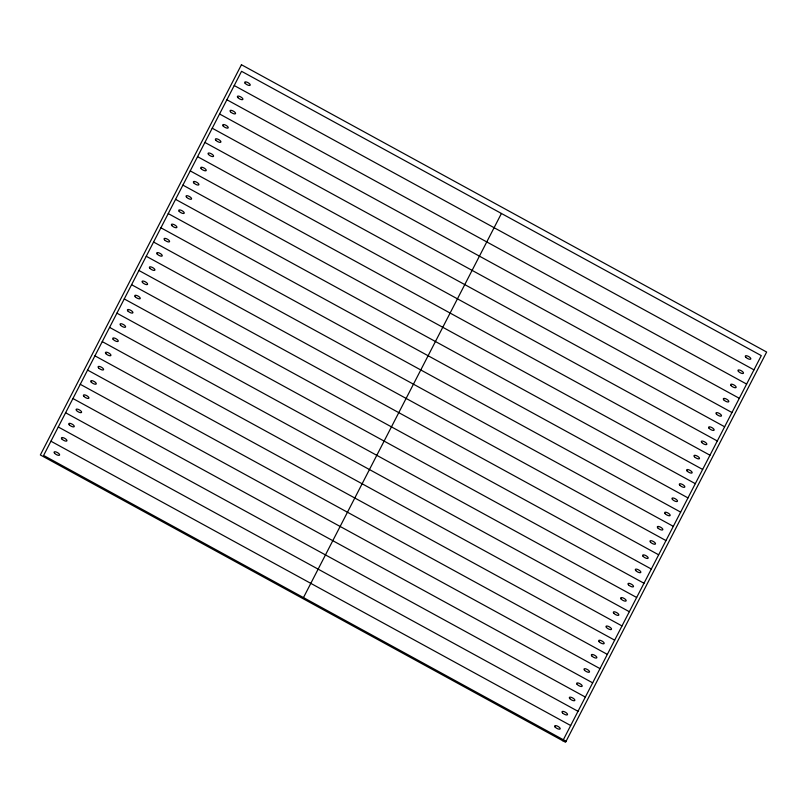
<?xml version="1.0" encoding="UTF-8"?>
<svg xmlns="http://www.w3.org/2000/svg" width="807" height="807" viewBox="0 0 807 807"><rect width="100%" height="100%" fill="white"/><g stroke="black" fill="none" stroke-linecap="round" stroke-linejoin="round"><path stroke-width="1.21" d="M303.472 597.594L501.429 213.472M562.822 740.765L761.294 355.625L241.555 71.309L43.608 455.441L566.08 741.25M234.232 85.542L753.96 369.848M226.898 99.765L746.636 384.082M219.565 113.989L739.303 398.305M212.231 128.222L731.969 412.528M204.907 142.446L724.636 426.762M197.574 156.679L717.312 440.985M190.24 170.902L709.978 455.219M182.907 185.126L702.645 469.442M175.573 199.359L695.311 483.665M168.249 213.583L687.978 497.899M160.916 227.806L680.654 512.122M153.582 242.039L673.32 526.346M146.249 256.263L665.987 540.579M138.915 270.486L658.653 554.802M131.591 284.72L651.32 569.026M124.258 298.943L643.996 583.259M116.924 313.166L636.662 597.483M109.591 327.4L629.329 611.706M102.257 341.623L621.995 625.939M94.933 355.847L614.662 640.163M87.6 370.08L607.338 654.386M80.266 384.303L600.005 668.62M72.933 398.527L592.671 682.843M65.599 412.76L585.337 697.066M58.275 426.984L578.004 711.3M50.942 441.217L570.68 725.523M241.444 64.731L40.35 454.956L565.556 742.269L766.65 352.044L241.444 64.731M562.469 712.833A3.117 1.14 28.9 0 0 567.271 714.881A3.117 1.14 28.9 0 0 564.567 711.804A3.117 1.14 28.9 0 0 562.469 712.833M245.167 83.323A3.117 1.14 28.9 0 0 249.978 85.371A3.117 1.14 28.9 0 0 247.265 82.294A3.117 1.14 28.9 0 0 245.167 83.323M745.749 357.158A3.117 1.14 28.9 0 0 750.56 359.206A3.117 1.14 28.9 0 0 747.857 356.129A3.117 1.14 28.9 0 0 745.749 357.158M555.135 727.067A3.117 1.14 28.9 0 0 559.947 729.114A3.117 1.14 28.9 0 0 557.234 726.028A3.117 1.14 28.9 0 0 555.135 727.067M61.877 438.998A3.117 1.14 28.9 0 0 66.688 441.046A3.117 1.14 28.9 0 0 63.975 437.969A3.117 1.14 28.9 0 0 61.877 438.998M569.792 698.61A3.117 1.14 28.9 0 0 574.604 700.658A3.117 1.14 28.9 0 0 571.901 697.581A3.117 1.14 28.9 0 0 569.792 698.61M69.21 424.775A3.117 1.14 28.9 0 0 74.022 426.822A3.117 1.14 28.9 0 0 71.309 423.746A3.117 1.14 28.9 0 0 69.21 424.775M577.126 684.376A3.117 1.14 28.9 0 0 581.938 686.424A3.117 1.14 28.9 0 0 579.234 683.347A3.117 1.14 28.9 0 0 577.126 684.376M731.092 385.615A3.117 1.14 28.9 0 0 735.903 387.663A3.117 1.14 28.9 0 0 733.19 384.586A3.117 1.14 28.9 0 0 731.092 385.615M230.499 111.78A3.117 1.14 28.9 0 0 235.311 113.827A3.117 1.14 28.9 0 0 232.608 110.751A3.117 1.14 28.9 0 0 230.499 111.78M584.46 670.153A3.117 1.14 28.9 0 0 589.271 672.201A3.117 1.14 28.9 0 0 586.558 669.124A3.117 1.14 28.9 0 0 584.46 670.153M83.867 396.318A3.117 1.14 28.9 0 0 88.679 398.365A3.117 1.14 28.9 0 0 85.976 395.289A3.117 1.14 28.9 0 0 83.867 396.318M76.544 410.541A3.117 1.14 28.9 0 0 81.346 412.589A3.117 1.14 28.9 0 0 78.642 409.512A3.117 1.14 28.9 0 0 76.544 410.541M599.117 641.696A3.117 1.14 28.9 0 0 603.929 643.744A3.117 1.14 28.9 0 0 601.225 640.667A3.117 1.14 28.9 0 0 599.117 641.696M98.535 367.861A3.117 1.14 28.9 0 0 103.346 369.909A3.117 1.14 28.9 0 0 100.633 366.832A3.117 1.14 28.9 0 0 98.535 367.861M54.543 453.221A3.117 1.14 28.9 0 0 59.355 455.269A3.117 1.14 28.9 0 0 56.651 452.192A3.117 1.14 28.9 0 0 54.543 453.221M606.45 627.473A3.117 1.14 28.9 0 0 611.262 629.521A3.117 1.14 28.9 0 0 608.559 626.444A3.117 1.14 28.9 0 0 606.45 627.473M591.793 655.93A3.117 1.14 28.9 0 0 596.605 657.977A3.117 1.14 28.9 0 0 593.891 654.901A3.117 1.14 28.9 0 0 591.793 655.93M105.868 353.637A3.117 1.14 28.9 0 0 110.68 355.685A3.117 1.14 28.9 0 0 107.967 352.609A3.117 1.14 28.9 0 0 105.868 353.637M91.201 382.084A3.117 1.14 28.9 0 0 96.013 384.142A3.117 1.14 28.9 0 0 93.309 381.055A3.117 1.14 28.9 0 0 91.201 382.084M621.118 599.016A3.117 1.14 28.9 0 0 625.929 601.064A3.117 1.14 28.9 0 0 623.216 597.987A3.117 1.14 28.9 0 0 621.118 599.016M120.525 325.181A3.117 1.14 28.9 0 0 125.337 327.228A3.117 1.14 28.9 0 0 122.634 324.152A3.117 1.14 28.9 0 0 120.525 325.181M113.192 339.404A3.117 1.14 28.9 0 0 118.004 341.452A3.117 1.14 28.9 0 0 115.3 338.375A3.117 1.14 28.9 0 0 113.192 339.404M613.784 613.249A3.117 1.14 28.9 0 0 618.596 615.297A3.117 1.14 28.9 0 0 615.882 612.22A3.117 1.14 28.9 0 0 613.784 613.249M635.775 570.569A3.117 1.14 28.9 0 0 640.587 572.617A3.117 1.14 28.9 0 0 637.883 569.54A3.117 1.14 28.9 0 0 635.775 570.569M135.193 296.724A3.117 1.14 28.9 0 0 140.004 298.772A3.117 1.14 28.9 0 0 137.291 295.695A3.117 1.14 28.9 0 0 135.193 296.724M694.434 456.752A3.117 1.14 28.9 0 0 699.245 458.8A3.117 1.14 28.9 0 0 696.532 455.723A3.117 1.14 28.9 0 0 694.434 456.752M657.776 527.889A3.117 1.14 28.9 0 0 662.587 529.937A3.117 1.14 28.9 0 0 659.874 526.86A3.117 1.14 28.9 0 0 657.776 527.889M157.183 254.044A3.117 1.14 28.9 0 0 161.995 256.091A3.117 1.14 28.9 0 0 159.292 253.015A3.117 1.14 28.9 0 0 157.183 254.044M127.859 310.957A3.117 1.14 28.9 0 0 132.671 313.005A3.117 1.14 28.9 0 0 129.957 309.928A3.117 1.14 28.9 0 0 127.859 310.957M628.451 584.793A3.117 1.14 28.9 0 0 633.263 586.84A3.117 1.14 28.9 0 0 630.549 583.764A3.117 1.14 28.9 0 0 628.451 584.793M142.526 282.5A3.117 1.14 28.9 0 0 147.338 284.548A3.117 1.14 28.9 0 0 144.624 281.472A3.117 1.14 28.9 0 0 142.526 282.5M650.442 542.112A3.117 1.14 28.9 0 0 655.254 544.16A3.117 1.14 28.9 0 0 652.54 541.083A3.117 1.14 28.9 0 0 650.442 542.112M149.85 268.277A3.117 1.14 28.9 0 0 154.662 270.325A3.117 1.14 28.9 0 0 151.958 267.248A3.117 1.14 28.9 0 0 149.85 268.277M643.108 556.336A3.117 1.14 28.9 0 0 647.92 558.383A3.117 1.14 28.9 0 0 645.217 555.307A3.117 1.14 28.9 0 0 643.108 556.336M164.517 239.82A3.117 1.14 28.9 0 0 169.329 241.868A3.117 1.14 28.9 0 0 166.615 238.791A3.117 1.14 28.9 0 0 164.517 239.82M687.1 470.975A3.117 1.14 28.9 0 0 691.912 473.023A3.117 1.14 28.9 0 0 689.198 469.946A3.117 1.14 28.9 0 0 687.1 470.975M665.109 513.655A3.117 1.14 28.9 0 0 669.921 515.703A3.117 1.14 28.9 0 0 667.207 512.627A3.117 1.14 28.9 0 0 665.109 513.655M186.508 197.14A3.117 1.14 28.9 0 0 191.32 199.188A3.117 1.14 28.9 0 0 188.616 196.111A3.117 1.14 28.9 0 0 186.508 197.14M193.841 182.917A3.117 1.14 28.9 0 0 198.653 184.964A3.117 1.14 28.9 0 0 195.95 181.888A3.117 1.14 28.9 0 0 193.841 182.917M679.766 485.209A3.117 1.14 28.9 0 0 684.578 487.257A3.117 1.14 28.9 0 0 681.875 484.18A3.117 1.14 28.9 0 0 679.766 485.209M179.184 211.363A3.117 1.14 28.9 0 0 183.996 213.411A3.117 1.14 28.9 0 0 181.282 210.334A3.117 1.14 28.9 0 0 179.184 211.363M709.091 428.295A3.117 1.14 28.9 0 0 713.902 430.343A3.117 1.14 28.9 0 0 711.199 427.266A3.117 1.14 28.9 0 0 709.091 428.295M208.509 154.46A3.117 1.14 28.9 0 0 213.32 156.508A3.117 1.14 28.9 0 0 210.607 153.431A3.117 1.14 28.9 0 0 208.509 154.46M716.424 414.072A3.117 1.14 28.9 0 0 721.236 416.119A3.117 1.14 28.9 0 0 718.533 413.043A3.117 1.14 28.9 0 0 716.424 414.072M201.175 168.683A3.117 1.14 28.9 0 0 205.987 170.731A3.117 1.14 28.9 0 0 203.273 167.654A3.117 1.14 28.9 0 0 201.175 168.683M701.767 442.518A3.117 1.14 28.9 0 0 706.579 444.576A3.117 1.14 28.9 0 0 703.865 441.49A3.117 1.14 28.9 0 0 701.767 442.518M672.433 499.432A3.117 1.14 28.9 0 0 677.244 501.48A3.117 1.14 28.9 0 0 674.541 498.403A3.117 1.14 28.9 0 0 672.433 499.432M171.851 225.597A3.117 1.14 28.9 0 0 176.662 227.645A3.117 1.14 28.9 0 0 173.949 224.568A3.117 1.14 28.9 0 0 171.851 225.597M723.758 399.838A3.117 1.14 28.9 0 0 728.57 401.886A3.117 1.14 28.9 0 0 725.856 398.809A3.117 1.14 28.9 0 0 723.758 399.838M223.166 126.003A3.117 1.14 28.9 0 0 227.978 128.051A3.117 1.14 28.9 0 0 225.274 124.974A3.117 1.14 28.9 0 0 223.166 126.003M215.842 140.236A3.117 1.14 28.9 0 0 220.654 142.284A3.117 1.14 28.9 0 0 217.94 139.197A3.117 1.14 28.9 0 0 215.842 140.236M738.425 371.391A3.117 1.14 28.9 0 0 743.227 373.439A3.117 1.14 28.9 0 0 740.523 370.363A3.117 1.14 28.9 0 0 738.425 371.391M237.833 97.546A3.117 1.14 28.9 0 0 242.645 99.604A3.117 1.14 28.9 0 0 239.931 96.517A3.117 1.14 28.9 0 0 237.833 97.546"/></g></svg>
